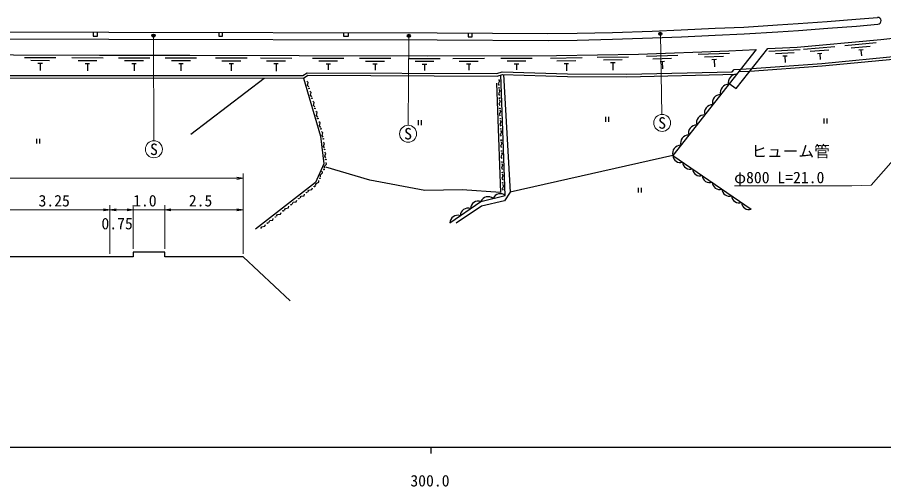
# Model space of a CAD drawing. Units: millimetres at full size, sheet at 1:1000, with parts at other scales. Extents: x 40000 to 680000, y 20000 to 380000.
# Drawn here: x 302151 to 440082, y 198715 to 273433 of the extents above; entities that cross this region are included whole.
import ezdxf
from ezdxf.enums import TextEntityAlignment as Align

# ---------------------------------------------------------------- set-up
doc = ezdxf.new("R2010")
doc.units = ezdxf.units.MM
doc.header["$LTSCALE"] = 1000
for name, color, linetype, lineweight in [('M-BGD', 7, 'Continuous', 25), ('M-BGD-HTXT', 7, 'Continuous', 13), ('M-STR-HTXT', 7, 'Continuous', 13), ('M-STR-STRC', 7, 'Continuous', 25), ('M-TTL-BAND', 7, 'Continuous', 25)]:
    doc.layers.add(name, color=color, linetype=linetype, lineweight=lineweight)
doc.styles.add('ＭＳ ゴシック', font='')
doc.styles.get('ＭＳ ゴシック').set_extended_font_data('MS Gothic')

# ---------------------------------------------------------------- blocks, each defined once
blk = doc.blocks.new('open_arrow')
at = {"color": 0, "linetype": 'Continuous', "lineweight": -2}
blk.add_lwpolyline([(7.5, 1.25), (0, 0), (7.5, -1.25)], dxfattribs=at)

msp = doc.modelspace()

# ---------------------------------------------------------------- hatches: boundary and pattern name
at = {"layer": 'M-STR-STRC'}
for points in [[(324056, 270642, -1), (323617, 270403, -0.41421), (323717, 270742, -0.41421)], [(364697, 270607, -1), (364258, 270368, -0.41421), (364358, 270707, -0.41421)], [(404748, 270929, -1), (404309, 270690, -0.41421), (404408, 271029, -0.41421)]]:
    msp.add_hatch(color=256, dxfattribs=at).paths.add_polyline_path(points)

# ---------------------------------------------------------------- linework, layer by layer
at = {"layer": 'M-BGD'}
for p, q in [((438865, 269354), (433886, 268895)), ((415556, 267674), (410560, 267491)), ((426810, 268276), (421817, 268009)), ((425835, 267773), (422840, 267613)), ((432324, 268751), (427341, 268334)), ((431365, 268220), (428376, 267969)), ((430257, 267675), (429559, 267617)), ((429908, 267646), (429986, 266712)), ((437911, 268814), (434923, 268539)), ((436807, 268260), (436110, 268196)), ((436458, 268228), (436542, 267316)), ((308289, 266977), (303289, 267005)), ((307286, 266533), (304286, 266549)), ((315818, 266936), (310818, 266964)), ((314816, 266492), (311816, 266508)), ((323237, 266936), (318237, 266938)), ((322237, 266487), (319237, 266488)), ((330697, 266933), (325697, 266935)), ((329697, 266483), (326697, 266485)), ((338721, 266915), (333722, 266925)), ((337721, 266467), (334721, 266473)), ((345845, 266901), (340845, 266911)), ((344844, 266453), (341844, 266459)), ((354149, 266877), (349149, 266892)), ((353148, 266430), (350148, 266439)), ((361611, 266854), (356611, 266869)), ((360610, 266407), (357610, 266416)), ((369483, 266830), (364483, 266845)), ((368481, 266383), (365481, 266392)), ((376511, 266872), (371511, 266852)), ((375513, 266418), (372513, 266406)), ((384123, 266903), (379123, 266883)), ((383125, 266449), (380125, 266437)), ((392058, 266988), (387059, 266902)), ((391066, 266521), (388067, 266470)), ((399447, 267115), (394448, 267029)), ((398455, 266648), (395455, 266596)), ((407306, 267372), (402310, 267188)), ((406323, 266885), (403325, 266775)), ((405191, 266393), (404491, 266368)), ((404841, 266381), (404882, 265256)), ((414573, 267188), (411575, 267078)), ((413441, 266696), (412741, 266670)), ((413091, 266683), (413132, 265559)), ((424711, 267262), (424012, 267225)), ((424362, 267244), (424414, 266262)), ((306134, 266089), (305434, 266093)), ((305784, 266091), (305778, 264966)), ((313663, 266048), (312963, 266052)), ((313313, 266050), (313307, 264925)), ((321087, 266037), (320387, 266037)), ((320737, 266037), (320736, 264912)), ((328547, 266034), (327847, 266034)), ((328197, 266034), (328197, 264909)), ((336570, 266020), (335870, 266021)), ((336220, 266020), (336218, 264895)), ((343693, 266006), (342993, 266007)), ((343343, 266006), (343341, 264881)), ((351996, 265984), (351296, 265986)), ((351646, 265985), (351643, 265067)), ((359459, 265961), (358759, 265963)), ((359109, 265962), (359106, 265001)), ((367330, 265936), (366630, 265938)), ((366980, 265937), (366977, 264952)), ((374364, 265964), (373664, 265961)), ((374014, 265962), (374018, 264995)), ((381977, 265994), (381277, 265991)), ((381627, 265993), (381630, 265052)), ((389924, 266051), (389224, 266039)), ((389574, 266045), (389593, 264921)), ((397313, 266178), (396613, 266166)), ((396963, 266172), (396982, 265047)), ((416985, 264783), (418773, 264868)), ((417312, 265199), (419103, 265284)), ((329758, 254843), (341463, 263754)), ((365976, 257047), (365976, 256264)), ((366442, 257047), (366442, 256264)), ((395788, 257594), (395788, 256812)), ((396255, 257594), (396255, 256812)), ((430576, 257306), (430576, 256524)), ((431042, 257306), (431042, 256524)), ((305227, 254108), (305227, 253326)), ((305693, 254108), (305693, 253326)), ((406519, 251454), (380609, 245614)), ((401021, 246313), (401021, 245530)), ((401487, 246313), (401487, 245530))]:
    msp.add_line(p, q, dxfattribs=at)
for points in [[(264396, 271160), (369017, 270958), (386637, 270841), (391257, 270919), (396905, 271035), (403223, 271242), (407862, 271431), (413228, 271689), (417825, 271888), (423172, 272214), (426462, 272455), (431107, 272779), (435675, 273139), (439078, 273431)], [(264393, 270060), (369012, 269858), (386642, 269741), (391277, 269819), (396935, 269936), (403263, 270143), (407910, 270333), (413278, 270590), (417882, 270790), (423246, 271116), (426541, 271358), (431188, 271682), (435765, 272043), (439172, 272335)], [(415501, 262893), (416589, 262117), (421615, 268448), (426327, 268701), (429795, 268991), (435621, 269507), (439643, 269877), (445907, 270571), (449880, 271022), (455352, 271720), (460135, 272389)], [(314216, 271064), (314216, 270436), (314907, 270438), (314908, 271062)], [(334215, 271025), (334210, 270417), (334794, 270419), (334795, 271024)], [(354098, 270987), (354098, 270413), (354883, 270416), (354884, 270985)], [(373911, 270925), (373908, 270325), (374585, 270323), (374589, 270921)], [(419103, 265284), (430235, 266100), (443257, 267333), (457970, 269044)], [(231289, 240044), (263266, 261088), (265283, 262582), (268697, 264243), (283755, 267538), (301550, 267465), (315224, 267389), (329603, 267383), (347007, 267349), (367469, 267286), (387972, 267368), (401037, 267592), (415443, 268120), (419771, 268331), (406519, 251454), (419009, 242884)], [(418773, 264868), (430268, 265702), (443299, 266935), (457688, 268609)], [(264184, 261768), (278256, 261821), (287774, 264196), (347600, 264149), (348279, 264619), (378467, 264483), (379346, 264741), (389733, 264423), (399165, 264380), (415982, 264747), (416300, 265151), (417312, 265199)], [(263645, 261369), (278305, 261421), (287823, 263796), (347725, 263749), (348404, 264219), (378523, 264083), (379397, 264339), (389726, 264023), (399168, 263980), (416654, 264361)], [(347725, 263749), (350440, 254508), (350944, 250121), (349614, 247151), (340080, 239705)], [(371012, 240719), (375956, 244119), (379843, 245064), (379135, 264262)], [(379569, 264334), (380609, 245614), (379693, 244198), (376049, 243380), (372019, 240689)], [(378757, 263551), (378893, 263262), (378696, 262833), (378851, 262606)], [(348564, 262357), (348363, 262606), (348454, 263069), (348249, 263253)], [(378457, 262944), (379066, 245530), (372951, 245957), (367055, 245872), (358280, 247511), (351289, 249572)], [(349029, 260774), (348828, 261024), (348918, 261486), (348714, 261670)], [(378820, 261955), (378957, 261665), (378759, 261237), (378915, 261010)], [(349502, 259164), (349301, 259413), (349392, 259876), (349187, 260060)], [(378884, 260330), (379020, 260041), (378823, 259612), (378979, 259385)], [(349974, 257556), (349773, 257805), (349864, 258268), (349659, 258452)], [(378947, 258706), (379084, 258416), (378887, 257988), (379042, 257761)], [(350456, 255918), (350255, 256168), (350345, 256630), (350140, 256814)], [(379018, 257070), (379154, 256780), (378957, 256352), (379113, 256125)], [(350855, 254332), (350671, 254594), (350793, 255050), (350601, 255247)], [(379084, 255435), (379220, 255145), (379023, 254717), (379179, 254490)], [(351074, 252647), (350913, 252924), (351074, 253368), (350899, 253581)], [(379150, 253643), (379286, 253353), (379089, 252925), (379245, 252698)], [(351277, 251050), (351112, 251325), (351265, 251771), (351087, 251981)], [(379213, 251919), (379350, 251629), (379153, 251201), (379308, 250974)], [(351068, 249415), (351038, 249734), (351369, 250070), (351300, 250336)], [(379278, 250163), (379415, 249873), (379217, 249445), (379373, 249218)], [(350441, 248016), (350411, 248335), (350742, 248671), (350673, 248937)], [(379339, 248513), (379475, 248224), (379278, 247795), (379434, 247568)], [(349634, 246669), (349718, 246978), (350145, 247177), (350173, 247451)], [(348422, 245648), (348581, 245926), (349044, 246012), (349141, 246270)], [(379400, 246857), (379536, 246567), (379339, 246139), (379495, 245912)], [(345929, 243703), (346088, 243982), (346551, 244067), (346647, 244325)], [(347176, 244676), (347334, 244954), (347798, 245039), (347894, 245297)], [(344682, 242731), (344841, 243010), (345305, 243095), (345401, 243353)], [(342189, 240787), (342348, 241065), (342811, 241150), (342907, 241408)], [(343436, 241759), (343594, 242037), (344058, 242122), (344154, 242381)], [(340943, 239814), (341101, 240093), (341565, 240178), (341661, 240436)], [(345604, 228304), (338117, 235304), (325617, 235304), (325617, 236054), (320617, 236054), (320617, 235304), (280617, 235304), (280617, 236054), (275617, 236054), (275617, 235304), (263117, 235304), (260870, 228304)]]:
    msp.add_lwpolyline(points, dxfattribs=at)
for centre in [(348592, 262124), (378848, 262188), (349057, 260542), (378912, 260563), (349530, 258931), (378975, 258938), (350002, 257323), (379046, 257303), (350484, 255686), (379112, 255668), (350867, 254098), (379178, 253876), (351066, 252413), (379241, 252152), (351273, 250816), (379306, 250396), (350962, 249206), (379367, 248746), (350336, 247807), (379428, 247090), (348216, 245537), (349463, 246509), (346969, 244564), (345723, 243592), (343230, 241648), (344476, 242620), (341983, 240675)]:
    msp.add_circle(centre, 50, dxfattribs=at)
for centre, radius, start, end in [((439125, 272883), 550, 274.90736, 94.90736), ((416625, 263080), 1282, 88.73094, 194.99115), ((415358, 261466), 1282, 88.73094, 194.99115), ((414091, 259853), 1282, 88.73094, 194.99115), ((412825, 258239), 1282, 88.73094, 194.99115), ((411558, 256626), 1282, 88.73094, 194.99115), ((410291, 255012), 1282, 88.73094, 194.99115), ((409024, 253399), 1282, 88.73094, 194.99115), ((407757, 251785), 1282, 88.73094, 194.99115), ((407701, 251504), 1183, 182.41507, 288.67528), ((409262, 250433), 1183, 182.41507, 288.67528), ((410824, 249361), 1183, 182.41507, 288.67528), ((412385, 248290), 1183, 182.41507, 288.67528), ((413946, 247219), 1183, 182.41507, 288.67528), ((415507, 246148), 1183, 182.41507, 288.67528), ((375557, 242934), 1250, 71.38738, 177.64759), ((377104, 243626), 1250, 50.5291, 156.7893), ((379048, 244099), 1250, 50.5291, 156.7893), ((417069, 245076), 1183, 182.41507, 288.67528), ((373909, 241801), 1250, 71.38738, 177.64759), ((418630, 244005), 1183, 182.41507, 288.67528), ((372261, 240668), 1250, 71.38738, 177.64759)]:
    msp.add_arc(centre, radius, start, end, dxfattribs=at)
at = {"layer": 'M-BGD-HTXT'}
for p, q in [((323837, 270523), (323896, 253773)), ((364478, 270488), (364374, 256254)), ((404528, 270809), (404787, 257967))]:
    msp.add_line(p, q, dxfattribs=at)
for centre in [(404814, 256618), (364364, 254904), (323901, 252423)]:
    msp.add_circle(centre, 1350, dxfattribs=at)
at = {"layer": 'M-STR-HTXT'}
for p, q in [((457025, 268383), (438117, 246693)), ((338117, 235804), (338117, 248554)), ((263117, 247804), (338117, 247804)), ((435017, 246593), (416311, 246593)), ((438117, 246693), (435017, 246593)), ((300617, 242804), (316867, 242804)), ((316867, 235804), (316867, 243554)), ((316867, 242804), (320617, 242804)), ((318617, 242804), (327617, 242804)), ((320617, 236554), (320617, 243554)), ((325617, 236554), (325617, 243554)), ((325617, 242804), (338117, 242804))]:
    msp.add_line(p, q, dxfattribs=at)
at = {"layer": 'M-STR-STRC'}
for centre in [(323837, 270523), (364478, 270488), (404528, 270809)]:
    msp.add_circle(centre, 250, dxfattribs=at)
at = {"layer": 'M-TTL-BAND'}
for p, q in [((40000, 205000), (579000, 205000)), ((368000, 205000), (368000, 204000))]:
    msp.add_line(p, q, dxfattribs=at)

# ---------------------------------------------------------------- block references
at = {"layer": 'M-STR-HTXT', "xscale": 133, "yscale": 133, "rotation": 180}
for p in [(338117, 247804), (316867, 242804), (320617, 242804), (320617, 242804), (338117, 242804)]:
    msp.add_blockref('open_arrow', p, dxfattribs=at)
at = {"layer": 'M-STR-HTXT', "xscale": 133, "yscale": 133}
for p in [(316867, 242804), (325617, 242804), (325617, 242804)]:
    msp.add_blockref('open_arrow', p, dxfattribs=at)

# ---------------------------------------------------------------- texts
at = {"layer": 'M-BGD-HTXT', "style": 'ＭＳ ゴシック'}
for p in [(404814, 256618), (364364, 254904), (323901, 252423)]:
    msp.add_text('S', height=1833, dxfattribs=at).set_placement(p, align=Align.MIDDLE_CENTER)
at = {"layer": 'M-STR-HTXT', "style": 'ＭＳ ゴシック'}
for s, p in [('ヒューム管', (431509, 252104)), ('φ800 L=21.0', (430644, 247937))]:
    msp.add_text(s, height=1833, dxfattribs=at).set_placement(p, align=Align.MIDDLE_RIGHT)
for s, p in [('3.25', (308018, 244242)), ('1.0', (322459, 244242)), ('2.5', (331324, 244242)), ('0.75', (318037, 240600))]:
    msp.add_text(s, height=1833, dxfattribs=at).set_placement(p, align=Align.MIDDLE_CENTER)
at = {"layer": 'M-TTL-BAND', "style": 'ＭＳ ゴシック'}
msp.add_text('300.0', height=1833, dxfattribs=at).set_placement((367844, 198195), align=Align.BOTTOM_CENTER)

doc.saveas('drawing.dxf')
